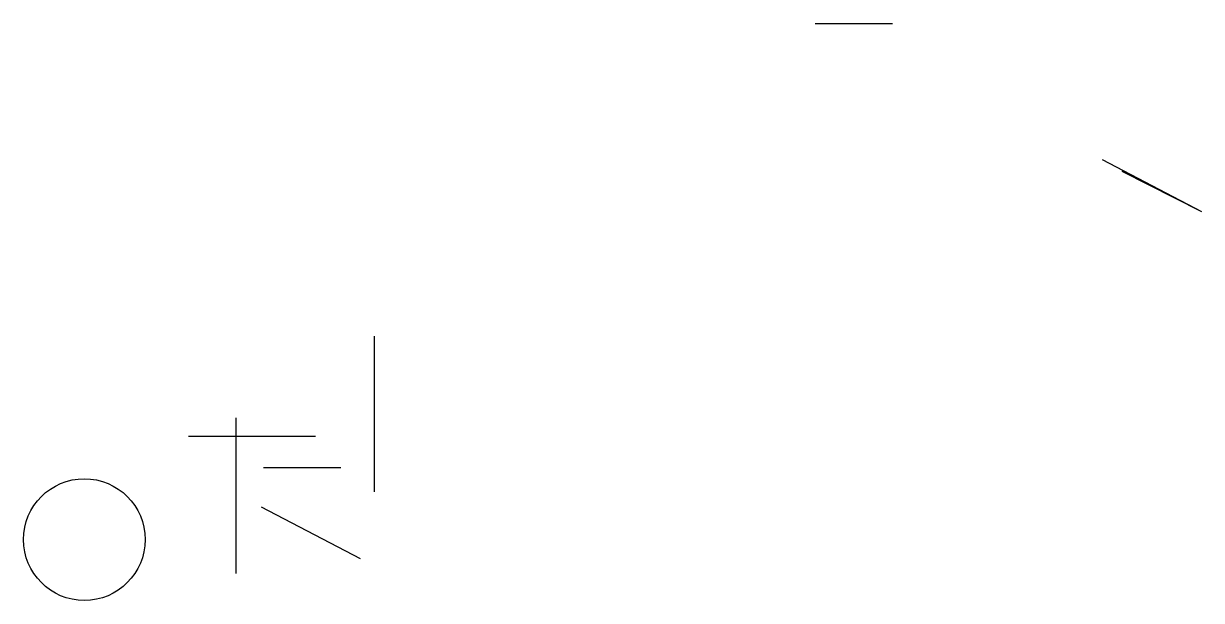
# Model space of a CAD drawing. Header units: inches. Extents: x 39 to 206, y 58 to 140.
import ezdxf

# ---------------------------------------------------------------- set-up
doc = ezdxf.new("R2010")
doc.units = ezdxf.units.IN
doc.header["$MEASUREMENT"] = 0

msp = doc.modelspace()

# ---------------------------------------------------------------- linework, layer by layer
for p, q in [((151, 139.63), (161.94, 139.63)), ((191.66, 120.38), (205.7, 113.04)), ((194.43, 118.75), (205.7, 113.04)), ((88.56, 95.43), (88.56, 73.4)), ((68.97, 83.85), (68.97, 61.82)), ((62.28, 81.24), (80.24, 81.24)), ((72.89, 76.83), (83.83, 76.83)), ((72.56, 71.28), (86.6, 63.94))]:
    msp.add_line(p, q)
msp.add_circle((47.52, 66.63), 8.61)

doc.saveas('drawing.dxf')
